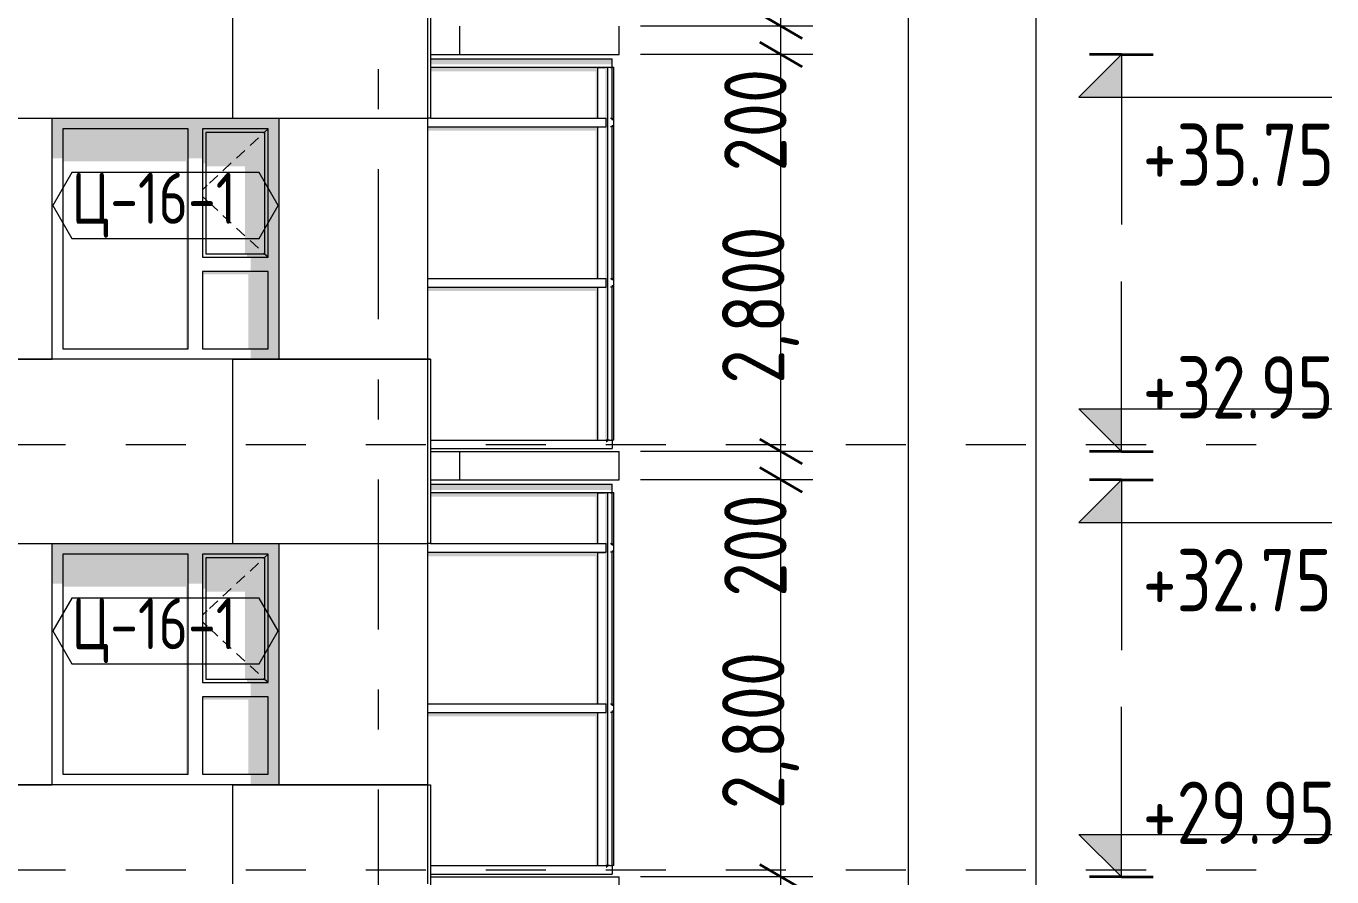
# Model space of a CAD drawing. Header units: millimetres. Extents: x 18162 to 7085488, y 72188 to 247925.
# Drawn here: x 4837456 to 4846666, y 112787 to 118787 of the extents above; entities that cross this region are included whole.
import ezdxf
from ezdxf.enums import TextEntityAlignment as Align

# ---------------------------------------------------------------- set-up
doc = ezdxf.new("R2010")
doc.units = ezdxf.units.MM
doc.header["$MEASUREMENT"] = 0
doc.linetypes.add('Dashed', pattern=[423.333333, 211.666667, -211.666667])
doc.linetypes.add('Double Dashed', pattern=[1093.611073, 529.166651, -211.666656, 141.111112, -211.666656])
for name, color, linetype in [('Archicad Windows', 7, 'Continuous'), ('Finish - Wall', 7, 'Continuous'), ('Structural - Bearing', 7, 'Continuous'), ('Structural - Grid', 7, 'Continuous')]:
    doc.layers.add(name, color=color, linetype=linetype)
doc.styles.add('GENERATED_STYLE_3', font='', dxfattribs={"width": 0.8})
doc.styles.get('GENERATED_STYLE_3').set_extended_font_data('ISOCPEUR MON')
doc.dimstyles.new('GENERATED_STYLE__15', dxfattribs={"dimtxt": 440.00001, "dimasz": 228, "dimexe": 0.18, "dimexo": 150, "dimgap": 0, "dimtad": 1, "dimdec": 0, "dimzin": 0, "dimdsep": 46, "dimtxsty": 'GENERATED_STYLE_3', "dimblk": 'ARROWHEAD_2', "dimblk1": 'ARROWHEAD_2', "dimblk2": 'ARROWHEAD_2', "dimcen": 0.09, "dimclrd": 13, "dimclre": 13, "dimclrt": 13, "dimadec": 0, "dimazin": 0, "dimtfac": 1, "dimtdec": 4, "dimtmove": 0, "dimatfit": 3, "dimfxl": 1, "dimtolj": 1, "dimtzin": 0, "dimarcsym": 0})

# ---------------------------------------------------------------- blocks, each defined once
blk = doc.blocks.new('*X1876', base_point=(4860813, 82836.7))
at = {"layer": 'Structural - Bearing', "color": 8, "linetype": 'Continuous', "lineweight": 13}
for p, q in [((4837313, 115736.7), (4837313, 113436.7)), ((4838913, 115736.7), (4838913, 115136.7)), ((4834113, 115586.7), (4834113, 115556.7)), ((4835713, 115586.7), (4835713, 115556.7)), ((4837009, 115136.7), (4837313, 115136.7)), ((4837313, 115136.7), (4837639.5, 115136.7)), ((4839239.5, 115136.7), (4840013, 115136.7)), ((4840013, 115136.7), (4840289.5, 115136.7)), ((4837313, 113436.7), (4837009, 113436.7)), ((4837009, 113436.7), (4837313, 113436.7)), ((4837313, 113436.7), (4837639.5, 113436.7)), ((4837313, 113436.7), (4837313, 112836.7)), ((4837639.5, 113436.7), (4837313, 113436.7)), ((4838913, 113436.7), (4840013, 113436.7)), ((4838913, 113436.7), (4838913, 112836.7)), ((4840013, 113436.7), (4839239.5, 113436.7)), ((4840289.5, 113436.7), (4840013, 113436.7)), ((4840013, 113436.7), (4840289.5, 113436.7)), ((4837313, 112836.7), (4837313, 112736.7)), ((4838913, 112836.7), (4838913, 112736.7)), ((4834113, 112806.7), (4834113, 112786.7)), ((4835713, 112806.7), (4835713, 112786.7))]:
    blk.add_line(p, q, dxfattribs=at)
blk = doc.blocks.new('*X1887', base_point=(4860813, 82836.7))
at = {"layer": 'Structural - Bearing', "color": 8, "linetype": 'Continuous', "lineweight": 13}
for p, q in [((4837313, 118736.7), (4837313, 116436.7)), ((4838913, 118736.7), (4838913, 118136.7)), ((4834113, 118586.7), (4834113, 118556.7)), ((4835713, 118586.7), (4835713, 118556.7)), ((4837009, 118136.7), (4837313, 118136.7)), ((4837313, 118136.7), (4837639.5, 118136.7)), ((4839239.5, 118136.7), (4840013, 118136.7)), ((4840013, 118136.7), (4840289.5, 118136.7)), ((4837313, 116436.7), (4837009, 116436.7)), ((4837009, 116436.7), (4837313, 116436.7)), ((4837313, 116436.7), (4837639.5, 116436.7)), ((4837313, 116436.7), (4837313, 115836.7)), ((4837639.5, 116436.7), (4837313, 116436.7)), ((4838913, 116436.7), (4840013, 116436.7)), ((4838913, 116436.7), (4838913, 115836.7)), ((4840013, 116436.7), (4839239.5, 116436.7)), ((4840289.5, 116436.7), (4840013, 116436.7)), ((4840013, 116436.7), (4840289.5, 116436.7)), ((4834113, 115806.7), (4834113, 115786.7)), ((4835713, 115806.7), (4835713, 115786.7)), ((4837313, 115836.7), (4837313, 115736.7)), ((4838913, 115836.7), (4838913, 115736.7))]:
    blk.add_line(p, q, dxfattribs=at)
blk = doc.blocks.new('*X1890', base_point=(4860813, 82836.7))
at = {"layer": 'Structural - Bearing', "color": 7, "linetype": 'Continuous', "lineweight": 9}
blk.add_line((4840513, 115786.7), (4840513, 115586.7), dxfattribs=at)
blk = doc.blocks.new('*X1892', base_point=(4860813, 82836.7))
at = {"layer": 'Structural - Bearing', "color": 7, "linetype": 'Continuous', "lineweight": 9}
for p, q in [((4840309.5, 116436.7), (4840289.5, 116436.7)), ((4840289.5, 116436.7), (4840309.5, 116436.7))]:
    blk.add_line(p, q, dxfattribs=at)
blk = doc.blocks.new('*X1899', base_point=(4860813, 82836.7))
at = {"layer": 'Structural - Bearing', "color": 8, "linetype": 'Continuous', "lineweight": 13}
for p, q in [((4834113, 121586.7), (4834113, 121556.7)), ((4835713, 121586.7), (4835713, 121556.7)), ((4837313, 121586.7), (4837313, 119436.7)), ((4838913, 121586.7), (4838913, 121136.7)), ((4837009, 121136.7), (4837313, 121136.7)), ((4837313, 121136.7), (4837639.5, 121136.7)), ((4839239.5, 121136.7), (4840013, 121136.7)), ((4840013, 121136.7), (4840289.5, 121136.7)), ((4837313, 119436.7), (4837009, 119436.7)), ((4837009, 119436.7), (4837313, 119436.7)), ((4837313, 119436.7), (4837639.5, 119436.7)), ((4837313, 119436.7), (4837313, 118836.7)), ((4837639.5, 119436.7), (4837313, 119436.7)), ((4838913, 119436.7), (4840013, 119436.7)), ((4838913, 119436.7), (4838913, 118836.7)), ((4840013, 119436.7), (4839239.5, 119436.7)), ((4840289.5, 119436.7), (4840013, 119436.7)), ((4840013, 119436.7), (4840289.5, 119436.7)), ((4837313, 118836.7), (4837313, 118736.7)), ((4838913, 118836.7), (4838913, 118736.7)), ((4834113, 118806.7), (4834113, 118786.7)), ((4835713, 118806.7), (4835713, 118786.7))]:
    blk.add_line(p, q, dxfattribs=at)
blk = doc.blocks.new('*X1901', base_point=(4860813, 82836.7))
at = {"layer": 'Structural - Bearing', "color": 7, "linetype": 'Continuous', "lineweight": 9}
blk.add_line((4840513, 118786.7), (4840513, 118586.7), dxfattribs=at)
blk = doc.blocks.new('*D2073', base_point=(4860813, 82836.7))
at = {"color": 12, "linetype": 'Continuous', "lineweight": 35}
for p, q in [((4842630.2, 112873.3), (4842930.2, 112700.1)), ((4842630.2, 112673.3), (4842930.2, 112500.1))]:
    blk.add_line(p, q, dxfattribs=at)
at = {"color": 13, "linetype": 'Continuous', "lineweight": 13}
for p, q in [((4843005.2, 112786.7), (4841789.5, 112786.7)), ((4842780.2, 112586.7), (4842780.2, 112786.7)), ((4843005.2, 112586.7), (4841789.5, 112586.7))]:
    blk.add_line(p, q, dxfattribs=at)
blk = doc.blocks.new('ARROWHEAD_2')
at = {"color": 0, "linetype": 'Continuous', "lineweight": 0}
for p, q in [((-0.378, -0.655), (0.378, 0.655)), ((0, 0), (-1, 0))]:
    blk.add_line(p, q, dxfattribs=at)
blk = doc.blocks.new('*D2074', base_point=(4860813, 82836.7))
at = {"color": 13, "linetype": 'Continuous', "lineweight": 13}
for p, q in [((4843005.2, 115586.7), (4841789.5, 115586.7)), ((4842780.2, 112786.7), (4842780.2, 115586.7)), ((4843005.2, 112786.7), (4841789.5, 112786.7))]:
    blk.add_line(p, q, dxfattribs=at)
at = {"color": 12, "linetype": 'Continuous', "lineweight": 35}
for p, q in [((4842630.2, 115673.3), (4842930.2, 115500.1)), ((4842630.2, 112873.3), (4842930.2, 112700.1))]:
    blk.add_line(p, q, dxfattribs=at)
at = {"color": 13, "lineweight": 13, "char_height": 440, "attachment_point": 7, "rotation": 90, "style": 'GENERATED_STYLE_3'}
for s, insert in [('\\A1;{\\pql;\\fISOCPEUR MON|b0|i0|c0|p0;\\W0.800000;200}', (4842819.9, 114762.3)), ('\\A1;{\\pql;\\fISOCPEUR MON|b0|i0|c0|p0;\\W0.800000;2,800}', (4842907.8, 113264.5))]:
    blk.add_mtext(s, dxfattribs=dict(at, insert=insert))
blk = doc.blocks.new('*D2075', base_point=(4860813, 82836.7))
at = {"color": 12, "linetype": 'Continuous', "lineweight": 35}
for p, q in [((4842630.2, 115873.3), (4842930.2, 115700.1)), ((4842630.2, 115673.3), (4842930.2, 115500.1))]:
    blk.add_line(p, q, dxfattribs=at)
at = {"color": 13, "linetype": 'Continuous', "lineweight": 13}
for p, q in [((4843005.2, 115786.7), (4841789.5, 115786.7)), ((4842780.2, 115586.7), (4842780.2, 115786.7)), ((4843005.2, 115586.7), (4841789.5, 115586.7))]:
    blk.add_line(p, q, dxfattribs=at)
blk = doc.blocks.new('*D2076', base_point=(4860813, 82836.7))
at = {"color": 12, "linetype": 'Continuous', "lineweight": 35}
for p, q in [((4842630.2, 118673.3), (4842930.2, 118500.1)), ((4842630.2, 115873.3), (4842930.2, 115700.1))]:
    blk.add_line(p, q, dxfattribs=at)
at = {"color": 13, "linetype": 'Continuous', "lineweight": 13}
for p, q in [((4843005.2, 118586.7), (4841789.5, 118586.7)), ((4842780.2, 115786.7), (4842780.2, 118586.7)), ((4843005.2, 115786.7), (4841789.5, 115786.7))]:
    blk.add_line(p, q, dxfattribs=at)
at = {"color": 13, "lineweight": 13, "char_height": 440, "attachment_point": 7, "rotation": 90, "style": 'GENERATED_STYLE_3'}
for s, insert in [('\\A1;{\\pql;\\fISOCPEUR MON|b0|i0|c0|p0;\\W0.800000;200}', (4842819.9, 117762.3)), ('\\A1;{\\pql;\\fISOCPEUR MON|b0|i0|c0|p0;\\W0.800000;2,800}', (4842907.8, 116264.5))]:
    blk.add_mtext(s, dxfattribs=dict(at, insert=insert))
blk = doc.blocks.new('*D2077', base_point=(4860813, 82836.7))
at = {"color": 12, "linetype": 'Continuous', "lineweight": 35}
for p, q in [((4842630.2, 118873.3), (4842930.2, 118700.1)), ((4842630.2, 118673.3), (4842930.2, 118500.1))]:
    blk.add_line(p, q, dxfattribs=at)
at = {"color": 13, "linetype": 'Continuous', "lineweight": 13}
for p, q in [((4843005.2, 118786.7), (4841789.5, 118786.7)), ((4842780.2, 118586.7), (4842780.2, 118786.7)), ((4843005.2, 118586.7), (4841789.5, 118586.7))]:
    blk.add_line(p, q, dxfattribs=at)
blk = doc.blocks.new('*D2078', base_point=(4860813, 82836.7))
at = {"color": 12, "linetype": 'Continuous', "lineweight": 35}
for p, q in [((4842630.2, 121673.3), (4842930.2, 121500.1)), ((4842630.2, 118873.3), (4842930.2, 118700.1))]:
    blk.add_line(p, q, dxfattribs=at)
at = {"color": 13, "linetype": 'Continuous', "lineweight": 13}
for p, q in [((4843005.2, 121586.7), (4841789.5, 121586.7)), ((4842780.2, 118786.7), (4842780.2, 121586.7)), ((4843005.2, 118786.7), (4841789.5, 118786.7))]:
    blk.add_line(p, q, dxfattribs=at)
at = {"color": 13, "lineweight": 13, "char_height": 440, "attachment_point": 7, "rotation": 90, "style": 'GENERATED_STYLE_3'}
for s, insert in [('\\A1;{\\pql;\\fISOCPEUR MON|b0|i0|c0|p0;\\W0.800000;200}', (4842819.9, 120762.3)), ('\\A1;{\\pql;\\fISOCPEUR MON|b0|i0|c0|p0;\\W0.800000;2,800}', (4842907.8, 119264.5))]:
    blk.add_mtext(s, dxfattribs=dict(at, insert=insert))
blk = doc.blocks.new('*D2088', base_point=(4860813, 82836.7))
at = {"color": 12, "linetype": 'Continuous', "lineweight": 35}
for p, q in [((4843530.5, 121673.3), (4843830.5, 121500.1)), ((4843530.5, 88873.3), (4843830.5, 88700.1))]:
    blk.add_line(p, q, dxfattribs=at)
at = {"color": 13, "linetype": 'Continuous', "lineweight": 13}
for p, q in [((4843905.5, 121586.7), (4840559.9, 121586.7)), ((4843680.5, 88786.7), (4843680.5, 121586.7)), ((4843905.5, 88786.7), (4840640.2, 88786.7)), ((4843680.5, 88586.7), (4843680.5, 88786.7))]:
    blk.add_line(p, q, dxfattribs=at)
at = {"color": 13, "lineweight": 13, "char_height": 440, "attachment_point": 7, "rotation": 90, "style": 'GENERATED_STYLE_3'}
for s, insert in [('\\A1;{\\pql;\\fISOCPEUR MON|b0|i0|c0|p0;\\W0.800000;200}', (4843720.2, 120762.3)), ('\\A1;{\\pql;\\fISOCPEUR MON|b0|i0|c0|p0;\\W0.800000;32,800}', (4843808, 104141.6))]:
    blk.add_mtext(s, dxfattribs=dict(at, insert=insert))
blk = doc.blocks.new('*D2093', base_point=(4860813, 82836.7))
at = {"color": 13, "linetype": 'Continuous', "lineweight": 13}
for p, q in [((4844580.9, 82736.7), (4844580.9, 133286.7)), ((4844805.9, 82736.7), (4840439.5, 82736.7)), ((4844580.9, 82536.7), (4844580.9, 82736.7)), ((4844805.9, 82536.7), (4844355.9, 82536.7)), ((4844580.9, 82390), (4844580.9, 82536.7))]:
    blk.add_line(p, q, dxfattribs=at)
at = {"color": 12, "linetype": 'Continuous', "lineweight": 35}
for p, q in [((4844430.9, 82823.3), (4844730.9, 82650.1)), ((4844430.9, 82623.3), (4844730.9, 82450.1))]:
    blk.add_line(p, q, dxfattribs=at)
at = {"color": 13, "lineweight": 13, "insert": (4844620.6, 81712.3), "char_height": 440, "attachment_point": 7, "rotation": 90, "style": 'GENERATED_STYLE_3'}
blk.add_mtext('\\A1;{\\pql;\\fISOCPEUR MON|b0|i0|c0|p0;\\W0.800000;200}', dxfattribs=at)
blk = doc.blocks.new('*D2094', base_point=(4860813, 82836.7))
at = {"color": 12, "linetype": 'Continuous', "lineweight": 35}
for p, q in [((4844730.9, 133200.1), (4844430.9, 133373.3)), ((4844430.9, 82823.3), (4844730.9, 82650.1))]:
    blk.add_line(p, q, dxfattribs=at)
at = {"color": 13, "linetype": 'Continuous', "lineweight": 13}
for p, q in [((4844580.9, 133286.7), (4844580.9, 133433.4)), ((4844805.9, 133286.7), (4829939.5, 133286.7)), ((4844580.9, 82736.7), (4844580.9, 133286.7))]:
    blk.add_line(p, q, dxfattribs=at)
at = {"color": 13, "lineweight": 13, "insert": (4844708.4, 107335.5), "char_height": 440, "attachment_point": 7, "rotation": 90, "style": 'GENERATED_STYLE_3'}
blk.add_mtext('\\A1;{\\pql;\\fISOCPEUR MON|b0|i0|c0|p0;\\W0.800000;50,550}', dxfattribs=at)
blk = doc.blocks.new('Label_44_3', base_point=(4838439.5, 114286.7))
at = {"color": 13, "linetype": 'Continuous', "lineweight": 13, "flags": 128}
blk.add_lwpolyline([(4837644.4, 114520.9), (4837778.5, 114288.7), (4839100.6, 114288.7), (4839234.7, 114520.9), (4839100.6, 114753.2), (4837778.5, 114753.2)], close=True, dxfattribs=at)
at = {"color": 13, "lineweight": 13, "insert": (4837778.5, 114752.5), "char_height": 360, "attachment_point": 1, "style": 'GENERATED_STYLE_3'}
blk.add_mtext('\\A1;{\\pql;\\pt0,253000;\\fISOCPEUR MON|b0|i0|c0|p0;\\W0.800000;Ц-16-1\\fISOCPEUR MON|b0|i0|c0|p0;\\W0.800000;\\A1{\\H.66x;\\S^  ;}\\fISOCPEUR MON|b0|i0|c0|p0;\\W0.800000;\\fISOCPEUR MON|b0|i0|c0|p0;\\W0.800000;\\A1{\\H.66x;\\S^  ;}\\fISOCPEUR MON|b0|i0|c0|p0;\\W0.800000; \\fISOCPEUR MON|b0|i0|c0|p0;\\W0.800000;\\fISOCPEUR MON|b0|i0|c0|p0;\\W0.800000;\\fISOCPEUR MON|b0|i0|c0|p0;\\W0.800000;\\fISOCPEUR MON|b0|i0|c0|p0;\\W0.800000;\\fISOCPEUR MON|b0|i0|c0|p0;\\W0.800000;\\fISOCPEUR MON|b0|i0|c0|p0;\\W0.800000;\\fISOCPEUR MON|b0|i0|c0|p0;\\W0.800000;\\fISOCPEUR MON|b0|i0|c0|p0;\\W0.800000;\\fISOCPEUR MON|b0|i0|c0|p0;\\W0.800000;\\fISOCPEUR MON|b0|i0|c0|p0;\\W0.800000;\\fISOCPEUR MON|b0|i0|c0|p0;\\W0.800000;\\fISOCPEUR MON|b0|i0|c0|p0;\\W0.800000;\\fISOCPEUR MON|b0|i0|c0|p0;\\W0.800000;\\fISOCPEUR MON|b0|i0|c0|p0;\\W0.800000;\\fISOCPEUR MON|b0|i0|c0|p0;\\W0.800000;\\fISOCPEUR MON|b0|i0|c0|p0;\\W0.800000;\\fISOCPEUR MON|b0|i0|c0|p0;\\W0.800000;\\fISOCPEUR MON|b0|i0|c0|p0;\\W0.800000;\\fISOCPEUR MON|b0|i0|c0|p0;\\W0.800000;\\fISOCPEUR MON|b0|i0|c0|p0;\\W0.800000;\\fISOCPEUR MON|b0|i0|c0|p0;\\W0.800000;\\fISOCPEUR MON|b0|i0|c0|p0;\\W0.800000;\\fISOCPEUR MON|b0|i0|c0|p0;\\W0.800000;\\fISOCPEUR MON|b0|i0|c0|p0;\\W0.800000;\\fISOCPEUR MON|b0|i0|c0|p0;\\W0.800000;\\fISOCPEUR MON|b0|i0|c0|p0;\\W0.800000;\\fISOCPEUR MON|b0|i0|c0|p0;\\W0.800000;\\fISOCPEUR MON|b0|i0|c0|p0;\\W0.800000;\\fISOCPEUR MON|b0|i0|c0|p0;\\W0.800000;\\fISOCPEUR MON|b0|i0|c0|p0;\\W0.800000;\\fISOCPEUR MON|b0|i0|c0|p0;\\W0.800000;\\fISOCPEUR MON|b0|i0|c0|p0;\\W0.800000;\\fISOCPEUR MON|b0|i0|c0|p0;\\W0.800000;\\fISOCPEUR MON|b0|i0|c0|p0;\\W0.800000;\\fISOCPEUR MON|b0|i0|c0|p0;\\W0.800000;\\fISOCPEUR MON|b0|i0|c0|p0;\\W0.800000;\\fISOCPEUR MON|b0|i0|c0|p0;\\W0.800000;\\fISOCPEUR MON|b0|i0|c0|p0;\\W0.800000;\\fISOCPEUR MON|b0|i0|c0|p0;\\W0.800000;\\fISOCPEUR MON|b0|i0|c0|p0;\\W0.800000;\\fISOCPEUR MON|b0|i0|c0|p0;\\W0.800000;\\fISOCPEUR MON|b0|i0|c0|p0;\\W0.800000;\\fISOCPEUR MON|b0|i0|c0|p0;\\W0.800000;}', dxfattribs=at)
blk = doc.blocks.new('Label_49_3', base_point=(4838439.5, 117286.7))
at = {"color": 13, "linetype": 'Continuous', "lineweight": 13, "flags": 128}
blk.add_lwpolyline([(4837644.4, 117520.9), (4837778.5, 117288.7), (4839100.6, 117288.7), (4839234.7, 117520.9), (4839100.6, 117753.2), (4837778.5, 117753.2)], close=True, dxfattribs=at)
at = {"color": 13, "lineweight": 13, "insert": (4837778.5, 117752.5), "char_height": 360, "attachment_point": 1, "style": 'GENERATED_STYLE_3'}
blk.add_mtext('\\A1;{\\pql;\\pt0,253000;\\fISOCPEUR MON|b0|i0|c0|p0;\\W0.800000;Ц-16-1\\fISOCPEUR MON|b0|i0|c0|p0;\\W0.800000;\\A1{\\H.66x;\\S^  ;}\\fISOCPEUR MON|b0|i0|c0|p0;\\W0.800000;\\fISOCPEUR MON|b0|i0|c0|p0;\\W0.800000;\\A1{\\H.66x;\\S^  ;}\\fISOCPEUR MON|b0|i0|c0|p0;\\W0.800000; \\fISOCPEUR MON|b0|i0|c0|p0;\\W0.800000;\\fISOCPEUR MON|b0|i0|c0|p0;\\W0.800000;\\fISOCPEUR MON|b0|i0|c0|p0;\\W0.800000;\\fISOCPEUR MON|b0|i0|c0|p0;\\W0.800000;\\fISOCPEUR MON|b0|i0|c0|p0;\\W0.800000;\\fISOCPEUR MON|b0|i0|c0|p0;\\W0.800000;\\fISOCPEUR MON|b0|i0|c0|p0;\\W0.800000;\\fISOCPEUR MON|b0|i0|c0|p0;\\W0.800000;\\fISOCPEUR MON|b0|i0|c0|p0;\\W0.800000;\\fISOCPEUR MON|b0|i0|c0|p0;\\W0.800000;\\fISOCPEUR MON|b0|i0|c0|p0;\\W0.800000;\\fISOCPEUR MON|b0|i0|c0|p0;\\W0.800000;\\fISOCPEUR MON|b0|i0|c0|p0;\\W0.800000;\\fISOCPEUR MON|b0|i0|c0|p0;\\W0.800000;\\fISOCPEUR MON|b0|i0|c0|p0;\\W0.800000;\\fISOCPEUR MON|b0|i0|c0|p0;\\W0.800000;\\fISOCPEUR MON|b0|i0|c0|p0;\\W0.800000;\\fISOCPEUR MON|b0|i0|c0|p0;\\W0.800000;\\fISOCPEUR MON|b0|i0|c0|p0;\\W0.800000;\\fISOCPEUR MON|b0|i0|c0|p0;\\W0.800000;\\fISOCPEUR MON|b0|i0|c0|p0;\\W0.800000;\\fISOCPEUR MON|b0|i0|c0|p0;\\W0.800000;\\fISOCPEUR MON|b0|i0|c0|p0;\\W0.800000;\\fISOCPEUR MON|b0|i0|c0|p0;\\W0.800000;\\fISOCPEUR MON|b0|i0|c0|p0;\\W0.800000;\\fISOCPEUR MON|b0|i0|c0|p0;\\W0.800000;\\fISOCPEUR MON|b0|i0|c0|p0;\\W0.800000;\\fISOCPEUR MON|b0|i0|c0|p0;\\W0.800000;\\fISOCPEUR MON|b0|i0|c0|p0;\\W0.800000;\\fISOCPEUR MON|b0|i0|c0|p0;\\W0.800000;\\fISOCPEUR MON|b0|i0|c0|p0;\\W0.800000;\\fISOCPEUR MON|b0|i0|c0|p0;\\W0.800000;\\fISOCPEUR MON|b0|i0|c0|p0;\\W0.800000;\\fISOCPEUR MON|b0|i0|c0|p0;\\W0.800000;\\fISOCPEUR MON|b0|i0|c0|p0;\\W0.800000;\\fISOCPEUR MON|b0|i0|c0|p0;\\W0.800000;\\fISOCPEUR MON|b0|i0|c0|p0;\\W0.800000;\\fISOCPEUR MON|b0|i0|c0|p0;\\W0.800000;\\fISOCPEUR MON|b0|i0|c0|p0;\\W0.800000;\\fISOCPEUR MON|b0|i0|c0|p0;\\W0.800000;\\fISOCPEUR MON|b0|i0|c0|p0;\\W0.800000;\\fISOCPEUR MON|b0|i0|c0|p0;\\W0.800000;\\fISOCPEUR MON|b0|i0|c0|p0;\\W0.800000;}', dxfattribs=at)
blk = doc.blocks.new('Standard grid marker[373]_3', base_point=(4839939.5, 142836.7))
at = {"layer": 'Structural - Grid', "color": 13, "linetype": 'Double Dashed', "lineweight": 13, "ltscale": 2}
blk.add_line((4839939.5, 141836.7), (4839939.5, 80336.7), dxfattribs=at)
at = {"layer": 'Structural - Grid', "color": 13, "lineweight": 13, "style": 'GENERATED_STYLE_3'}
blk.add_attdef('AC_MarkerText_1', text='', height=500, rotation=360, dxfattribs=at).set_placement((4839939.5, 78986.7), align=Align.TOP_CENTER)

msp = doc.modelspace()

# ---------------------------------------------------------------- hatches: boundary and pattern name
at = {"linetype": 'Continuous', "lineweight": 13}
for points in [[(4845181.3, 118586.7), (4844881.3, 118286.7), (4845181.3, 118286.7)], [(4845181.3, 115786.7), (4845181.3, 116086.7), (4844881.3, 116086.7)], [(4845181.3, 115586.7), (4844881.3, 115286.7), (4845181.3, 115286.7)], [(4845181.3, 112786.7), (4845181.3, 113086.7), (4844881.3, 113086.7)]]:
    msp.add_hatch(color=13, dxfattribs=at).paths.add_polyline_path(points)
at = {"layer": 'Archicad Windows', "linetype": 'Continuous', "lineweight": 0}
for points in [[(4837639.5, 118136.7), (4837639.5, 118061.7), (4837714.5, 118061.7), (4838599.5, 118061.7), (4838699.5, 118061.7), (4839164.5, 118061.7), (4839239.5, 118061.7), (4839239.5, 118136.7)], [(4837639.5, 117853.8), (4837714.5, 117853.8), (4837714.5, 118061.7), (4837639.5, 118061.7)], [(4838599.5, 118061.7), (4837714.5, 118061.7), (4837714.5, 117832.6), (4838584.5, 117832.6), (4838584.5, 116511.7), (4838599.5, 116511.7)], [(4838599.5, 118061.7), (4838599.5, 117853.8), (4838699.5, 117853.8), (4838699.5, 118061.7)], [(4839164.5, 118061.7), (4838699.5, 118061.7), (4838699.5, 118036.7), (4838724.5, 118036.7), (4839139.5, 118036.7), (4839164.5, 118036.7)], [(4838699.5, 118036.7), (4838699.5, 117818.5), (4838724.5, 117818.5), (4838724.5, 118036.7)], [(4838724.5, 118036.7), (4838724.5, 117797.3), (4838999.5, 117797.3), (4838999.5, 117181.7), (4839139.5, 117181.7), (4839139.5, 118036.7)], [(4839139.5, 117181.7), (4839164.5, 117181.7), (4839164.5, 118036.7), (4839139.5, 118036.7)], [(4839164.5, 117156.7), (4839164.5, 117056.7), (4839164.5, 116511.7), (4839239.5, 116511.7), (4839239.5, 118061.7), (4839164.5, 118061.7)], [(4839164.5, 117181.7), (4839014.5, 117181.7), (4839014.5, 117156.7), (4839164.5, 117156.7)], [(4839164.5, 117156.7), (4839039.5, 117156.7), (4839039.5, 117056.7), (4839164.5, 117056.7)], [(4839164.5, 117056.7), (4838699.5, 117056.7), (4838699.5, 117035.5), (4839024.5, 117035.5), (4839024.5, 116511.7), (4839164.5, 116511.7)], [(4839039.5, 116436.7), (4839239.5, 116436.7), (4839239.5, 116511.7), (4839039.5, 116511.7)], [(4837639.5, 115136.7), (4837639.5, 115061.7), (4837714.5, 115061.7), (4838599.5, 115061.7), (4838699.5, 115061.7), (4839164.5, 115061.7), (4839239.5, 115061.7), (4839239.5, 115136.7)], [(4837639.5, 115061.7), (4837639.5, 114853.8), (4837714.5, 114853.8), (4837714.5, 115061.7)], [(4838599.5, 115061.7), (4837714.5, 115061.7), (4837714.5, 114832.6), (4838584.5, 114832.6), (4838584.5, 113511.7), (4838599.5, 113511.7)], [(4838599.5, 115061.7), (4838599.5, 114853.8), (4838699.5, 114853.8), (4838699.5, 115061.7)], [(4839164.5, 115061.7), (4838699.5, 115061.7), (4838699.5, 115036.7), (4838724.5, 115036.7), (4839139.5, 115036.7), (4839164.5, 115036.7)], [(4838699.5, 115036.7), (4838699.5, 114818.5), (4838724.5, 114818.5), (4838724.5, 115036.7)], [(4839139.5, 115036.7), (4838724.5, 115036.7), (4838724.5, 114797.3), (4838999.5, 114797.3), (4838999.5, 114181.7), (4839139.5, 114181.7)], [(4839139.5, 114181.7), (4839164.5, 114181.7), (4839164.5, 115036.7), (4839139.5, 115036.7)], [(4839164.5, 114156.7), (4839164.5, 114056.7), (4839164.5, 113511.7), (4839239.5, 113511.7), (4839239.5, 115061.7), (4839164.5, 115061.7)], [(4839164.5, 114181.7), (4839014.5, 114181.7), (4839014.5, 114156.7), (4839164.5, 114156.7)], [(4839164.5, 114156.7), (4839039.5, 114156.7), (4839039.5, 114056.7), (4839164.5, 114056.7)], [(4839164.5, 114056.7), (4838699.5, 114056.7), (4838699.5, 114035.5), (4839024.5, 114035.5), (4839024.5, 113511.7), (4839164.5, 113511.7)], [(4839039.5, 113511.7), (4839039.5, 113436.7), (4839239.5, 113436.7), (4839239.5, 113511.7)]]:
    msp.add_hatch(color=49, dxfattribs=at).paths.add_polyline_path(points)
at = {"layer": 'Finish - Wall', "linetype": 'Continuous', "lineweight": 0}
for points in [[(4841589.5, 118556.7), (4840309.5, 118556.7), (4840309.5, 118516), (4841589.5, 118516)], [(4840309.5, 118468.4), (4841474.5, 118468.4), (4841474.5, 118136.7), (4841489.5, 118136.7), (4841489.5, 118496.7), (4840309.5, 118496.7)], [(4841489.5, 118496.7), (4841489.5, 118489.6), (4841542.1, 118489.6), (4841542.1, 118496.7)], [(4841542.1, 118136.7), (4841547.1, 118136.7), (4841547.1, 118106.7), (4841559.5, 118106.7), (4841559.5, 118496.7), (4841542.1, 118496.7)], [(4841571.9, 118496.7), (4841576.9, 118489.6), (4841576.9, 118496.7)], [(4841576.9, 118496.7), (4841576.9, 118489.6), (4841584.5, 118489.6), (4841589.5, 118496.7)], [(4841489.5, 118076.7), (4840289.5, 118076.7), (4840289.5, 118048.4), (4841474.5, 118048.4), (4841474.5, 117006.7), (4841489.5, 117006.7)], [(4841489.5, 118076.7), (4841489.5, 118069.6), (4841542.1, 118069.6), (4841542.1, 118076.7)], [(4841542.1, 117006.7), (4841547.1, 117006.7), (4841547.1, 116976.7), (4841559.5, 116976.7), (4841559.5, 118106.7), (4841547.1, 118106.7), (4841547.1, 118076.7), (4841542.1, 118076.7)], [(4841589.5, 118124.1), (4841576.9, 118136.7), (4841583.2, 118127.8)], [(4841589.5, 118124.1), (4841589.5, 118136.7), (4841576.9, 118136.7)], [(4841542.1, 115866.7), (4841559.5, 115866.7), (4841559.5, 116976.7), (4841547.1, 116976.7), (4841547.1, 116946.7), (4841542.1, 116946.7)], [(4841589.5, 116994.1), (4841576.9, 117006.7), (4841583.2, 116997.8)], [(4841589.5, 117006.7), (4841576.9, 117006.7), (4841589.5, 116994.1)], [(4840289.5, 116946.7), (4840289.5, 116918.4), (4841474.5, 116918.4), (4841474.5, 115866.7), (4841489.5, 115866.7), (4841489.5, 116946.7)], [(4841489.5, 116946.7), (4841489.5, 116939.6), (4841542.1, 116939.6), (4841542.1, 116946.7)], [(4841547.1, 115866.7), (4841547.1, 115849.1), (4841571.9, 115866.7)], [(4841589.5, 115556.7), (4840309.5, 115556.7), (4840309.5, 115516), (4841589.5, 115516)], [(4840309.5, 115468.4), (4841474.5, 115468.4), (4841474.5, 115136.7), (4841489.5, 115136.7), (4841489.5, 115496.7), (4840309.5, 115496.7)], [(4841489.5, 115496.7), (4841489.5, 115489.6), (4841542.1, 115489.6), (4841542.1, 115496.7)], [(4841542.1, 115136.7), (4841547.1, 115136.7), (4841547.1, 115106.7), (4841559.5, 115106.7), (4841559.5, 115496.7), (4841542.1, 115496.7)], [(4841571.9, 115496.7), (4841576.9, 115489.6), (4841576.9, 115496.7)], [(4841576.9, 115496.7), (4841576.9, 115489.6), (4841584.5, 115489.6), (4841589.5, 115496.7)], [(4841589.5, 115124.1), (4841576.9, 115136.7), (4841583.2, 115127.8)], [(4841589.5, 115124.1), (4841589.5, 115136.7), (4841576.9, 115136.7)], [(4841489.5, 115076.7), (4840289.5, 115076.7), (4840289.5, 115048.4), (4841474.5, 115048.4), (4841474.5, 114006.7), (4841489.5, 114006.7)], [(4841489.5, 115076.7), (4841489.5, 115069.6), (4841542.1, 115069.6), (4841542.1, 115076.7)], [(4841542.1, 114006.7), (4841547.1, 114006.7), (4841547.1, 113976.7), (4841559.5, 113976.7), (4841559.5, 115106.7), (4841547.1, 115106.7), (4841547.1, 115076.7), (4841542.1, 115076.7)], [(4840289.5, 113946.7), (4840289.5, 113918.4), (4841474.5, 113918.4), (4841474.5, 112866.7), (4841489.5, 112866.7), (4841489.5, 113946.7)], [(4841489.5, 113946.7), (4841489.5, 113939.6), (4841542.1, 113939.6), (4841542.1, 113946.7)], [(4841542.1, 112866.7), (4841559.5, 112866.7), (4841559.5, 113976.7), (4841547.1, 113976.7), (4841547.1, 113946.7), (4841542.1, 113946.7)], [(4841589.5, 113994.1), (4841576.9, 114006.7), (4841583.2, 113997.8)], [(4841589.5, 114006.7), (4841576.9, 114006.7), (4841589.5, 113994.1)], [(4841547.1, 112866.7), (4841547.1, 112849.1), (4841571.9, 112866.7)]]:
    msp.add_hatch(color=49, dxfattribs=at).paths.add_polyline_path(points)

# ---------------------------------------------------------------- linework, layer by layer
at = {"color": 13, "linetype": 'Continuous', "lineweight": 13}
for p, q in [((4845181.3, 118586.7), (4844881.3, 118286.7)), ((4845181.3, 118586.7), (4845181.3, 117386.7)), ((4844881.3, 118286.7), (4845181.3, 118286.7)), ((4845181.3, 118286.7), (4846666.2, 118286.7)), ((4845181.3, 115786.7), (4845181.3, 116986.7)), ((4845181.3, 115786.7), (4844881.3, 116086.7)), ((4844881.3, 116086.7), (4845181.3, 116086.7)), ((4845181.3, 116086.7), (4846666.2, 116086.7)), ((4845181.3, 115586.7), (4844881.3, 115286.7)), ((4845181.3, 115586.7), (4845181.3, 114386.7)), ((4844881.3, 115286.7), (4845181.3, 115286.7)), ((4845181.3, 115286.7), (4846666.2, 115286.7)), ((4845181.3, 112786.7), (4845181.3, 113986.7)), ((4845181.3, 112786.7), (4844881.3, 113086.7)), ((4844881.3, 113086.7), (4845181.3, 113086.7)), ((4845181.3, 113086.7), (4846666.2, 113086.7))]:
    msp.add_line(p, q, dxfattribs=at)
at = {"color": 12, "linetype": 'Continuous', "lineweight": 35}
for p, q in [((4845181.3, 118586.7), (4844956.3, 118586.7)), ((4845181.3, 118586.7), (4845406.3, 118586.7)), ((4845181.3, 115786.7), (4844956.3, 115786.7)), ((4845181.3, 115786.7), (4845406.3, 115786.7)), ((4845181.3, 115586.7), (4844956.3, 115586.7)), ((4845181.3, 115586.7), (4845406.3, 115586.7)), ((4845181.3, 112786.7), (4844956.3, 112786.7)), ((4845181.3, 112786.7), (4845406.3, 112786.7))]:
    msp.add_line(p, q, dxfattribs=at)
at = {"color": 8, "linetype": 'Dashed', "lineweight": 13, "ltscale": 2}
for p, q in [((4805138.5, 115836.7), (4846132, 115836.7)), ((4805138.5, 112836.7), (4846132, 112836.7))]:
    msp.add_line(p, q, dxfattribs=at)
at = {"layer": 'Archicad Windows', "color": 7, "linetype": 'Continuous', "lineweight": 13}
for p, q in [((4837639.5, 118136.7), (4839239.5, 118136.7)), ((4837639.5, 116436.7), (4837639.5, 118136.7)), ((4839239.5, 118136.7), (4839239.5, 116436.7)), ((4839239.5, 116436.7), (4837639.5, 116436.7)), ((4837639.5, 115136.7), (4839239.5, 115136.7)), ((4837639.5, 113436.7), (4837639.5, 115136.7)), ((4839239.5, 115136.7), (4839239.5, 113436.7)), ((4839239.5, 113436.7), (4837639.5, 113436.7))]:
    msp.add_line(p, q, dxfattribs=at)
at = {"layer": 'Archicad Windows', "color": 7, "linetype": 'Continuous', "lineweight": 9}
for p, q in [((4837714.5, 118061.7), (4837714.5, 116511.7)), ((4838599.5, 118061.7), (4837714.5, 118061.7)), ((4838599.5, 116511.7), (4838599.5, 118061.7)), ((4838699.5, 118061.7), (4838699.5, 117156.7)), ((4839164.5, 118061.7), (4838699.5, 118061.7)), ((4838724.5, 118036.7), (4838724.5, 117181.7)), ((4839139.5, 118036.7), (4838724.5, 118036.7)), ((4839094.2, 117998.3), (4839035.5, 117943.9)), ((4839135.6, 118036.7), (4839130.9, 118032.3)), ((4839162.6, 118061.7), (4839135.6, 118036.7)), ((4839139.5, 117181.7), (4839139.5, 118036.7)), ((4839164.5, 117156.7), (4839164.5, 118061.7)), ((4838998.9, 117909.9), (4838940.2, 117855.5)), ((4838903.5, 117821.5), (4838844.9, 117767.1)), ((4838808.2, 117733.1), (4838749.5, 117678.7)), ((4838724.5, 117655.5), (4838699.5, 117632.4)), ((4838733.2, 117663.6), (4838724.5, 117655.5)), ((4838724.5, 117562.8), (4838699.5, 117586)), ((4838733.2, 117554.8), (4838724.5, 117562.8)), ((4838808.2, 117485.2), (4838749.5, 117539.6)), ((4838903.5, 117396.8), (4838844.9, 117451.2)), ((4838998.9, 117308.5), (4838940.2, 117362.9)), ((4839094.2, 117220.1), (4839035.5, 117274.5)), ((4838699.5, 117156.7), (4839164.5, 117156.7)), ((4838724.5, 117181.7), (4839139.5, 117181.7)), ((4839135.6, 117181.7), (4839130.9, 117186.1)), ((4839162.6, 117156.7), (4839135.6, 117181.7)), ((4838699.5, 117056.7), (4838699.5, 116511.7)), ((4839164.5, 117056.7), (4838699.5, 117056.7)), ((4839164.5, 116511.7), (4839164.5, 117056.7)), ((4837714.5, 116511.7), (4838599.5, 116511.7)), ((4838699.5, 116511.7), (4839164.5, 116511.7)), ((4837714.5, 115061.7), (4837714.5, 113511.7)), ((4838599.5, 115061.7), (4837714.5, 115061.7)), ((4838599.5, 113511.7), (4838599.5, 115061.7)), ((4838699.5, 115061.7), (4838699.5, 114156.7)), ((4839164.5, 115061.7), (4838699.5, 115061.7)), ((4838724.5, 115036.7), (4838724.5, 114181.7)), ((4839139.5, 115036.7), (4838724.5, 115036.7)), ((4839135.6, 115036.7), (4839130.9, 115032.3)), ((4839162.6, 115061.7), (4839135.6, 115036.7)), ((4839139.5, 114181.7), (4839139.5, 115036.7)), ((4839164.5, 114156.7), (4839164.5, 115061.7)), ((4839094.2, 114998.3), (4839035.5, 114943.9)), ((4838998.9, 114909.9), (4838940.2, 114855.5)), ((4838903.5, 114821.5), (4838844.9, 114767.1)), ((4838808.2, 114733.1), (4838749.5, 114678.7)), ((4838724.5, 114655.5), (4838699.5, 114632.4)), ((4838724.5, 114562.8), (4838699.5, 114586)), ((4838733.2, 114663.6), (4838724.5, 114655.5)), ((4838733.2, 114554.8), (4838724.5, 114562.8)), ((4838808.2, 114485.2), (4838749.5, 114539.6)), ((4838903.5, 114396.8), (4838844.9, 114451.2)), ((4838998.9, 114308.5), (4838940.2, 114362.9)), ((4839094.2, 114220.1), (4839035.5, 114274.5)), ((4838699.5, 114156.7), (4839164.5, 114156.7)), ((4838724.5, 114181.7), (4839139.5, 114181.7)), ((4839135.6, 114181.7), (4839130.9, 114186.1)), ((4839162.6, 114156.7), (4839135.6, 114181.7)), ((4838699.5, 114056.7), (4838699.5, 113511.7)), ((4839164.5, 114056.7), (4838699.5, 114056.7)), ((4839164.5, 113511.7), (4839164.5, 114056.7)), ((4837714.5, 113511.7), (4838599.5, 113511.7)), ((4838699.5, 113511.7), (4839164.5, 113511.7))]:
    msp.add_line(p, q, dxfattribs=at)
at = {"layer": 'Finish - Wall', "color": 7, "linetype": 'Continuous', "lineweight": 9}
for p, q in [((4840309.5, 118556.7), (4841589.5, 118556.7)), ((4841589.5, 118496.7), (4841589.5, 118556.7)), ((4840309.5, 118496.7), (4841547.1, 118496.7)), ((4841489.5, 118136.7), (4841489.5, 118496.7)), ((4841547.1, 118496.7), (4841559.5, 118496.7)), ((4841559.5, 118496.7), (4841571.9, 118496.7)), ((4841559.5, 118106.7), (4841559.5, 118496.7)), ((4841571.9, 118496.7), (4841589.5, 118496.7)), ((4841589.5, 118496.7), (4841601.9, 118496.7)), ((4841589.5, 118136.7), (4841589.5, 118496.7)), ((4841601.9, 118106.7), (4841601.9, 118496.7)), ((4840289.5, 118076.7), (4841547.1, 118076.7)), ((4840309.5, 118136.7), (4841547.1, 118136.7)), ((4841489.5, 117006.7), (4841489.5, 118076.7)), ((4841547.1, 118076.7), (4841547.1, 118136.7)), ((4841559.5, 116976.7), (4841559.5, 118106.7)), ((4841576.9, 118136.7), (4841589.5, 118136.7)), ((4841589.5, 118076.7), (4841576.9, 118076.7)), ((4841589.5, 118136.7), (4841589.5, 118124.1)), ((4841589.5, 118089.3), (4841589.5, 118076.7)), ((4841589.5, 117006.7), (4841589.5, 118076.7)), ((4841601.9, 116976.7), (4841601.9, 118106.7)), ((4840289.5, 117006.7), (4841547.1, 117006.7)), ((4841547.1, 116946.7), (4841547.1, 117006.7)), ((4841559.5, 115866.7), (4841559.5, 116976.7)), ((4841576.9, 117006.7), (4841589.5, 117006.7)), ((4841589.5, 117006.7), (4841589.5, 116994.1)), ((4841601.9, 115866.7), (4841601.9, 116976.7)), ((4840289.5, 116946.7), (4841547.1, 116946.7)), ((4841489.5, 115866.7), (4841489.5, 116946.7)), ((4841589.5, 116946.7), (4841576.9, 116946.7)), ((4841589.5, 116959.3), (4841589.5, 116946.7)), ((4841589.5, 115866.7), (4841589.5, 116946.7)), ((4840309.5, 115866.7), (4841547.1, 115866.7)), ((4841559.5, 115866.7), (4841547.1, 115866.7)), ((4841571.9, 115866.7), (4841559.5, 115866.7)), ((4841571.9, 115866.7), (4841589.5, 115866.7)), ((4841601.9, 115866.7), (4841589.5, 115866.7)), ((4841589.5, 115866.7), (4841589.5, 115806.7)), ((4840309.5, 115806.7), (4841589.5, 115806.7)), ((4840309.5, 115556.7), (4841589.5, 115556.7)), ((4840309.5, 115496.7), (4841547.1, 115496.7)), ((4841489.5, 115136.7), (4841489.5, 115496.7)), ((4841547.1, 115496.7), (4841559.5, 115496.7)), ((4841559.5, 115496.7), (4841571.9, 115496.7)), ((4841559.5, 115106.7), (4841559.5, 115496.7)), ((4841571.9, 115496.7), (4841589.5, 115496.7)), ((4841589.5, 115496.7), (4841589.5, 115556.7)), ((4841589.5, 115496.7), (4841601.9, 115496.7)), ((4841589.5, 115136.7), (4841589.5, 115496.7)), ((4841601.9, 115106.7), (4841601.9, 115496.7)), ((4840309.5, 115136.7), (4841547.1, 115136.7)), ((4841547.1, 115076.7), (4841547.1, 115136.7)), ((4841576.9, 115136.7), (4841589.5, 115136.7)), ((4841589.5, 115136.7), (4841589.5, 115124.1)), ((4840289.5, 115076.7), (4841547.1, 115076.7)), ((4841489.5, 114006.7), (4841489.5, 115076.7)), ((4841559.5, 113976.7), (4841559.5, 115106.7)), ((4841589.5, 115076.7), (4841576.9, 115076.7)), ((4841589.5, 115089.3), (4841589.5, 115076.7)), ((4841589.5, 114006.7), (4841589.5, 115076.7)), ((4841601.9, 113976.7), (4841601.9, 115106.7)), ((4840289.5, 114006.7), (4841547.1, 114006.7)), ((4840289.5, 113946.7), (4841547.1, 113946.7)), ((4841489.5, 112866.7), (4841489.5, 113946.7)), ((4841547.1, 113946.7), (4841547.1, 114006.7)), ((4841559.5, 112866.7), (4841559.5, 113976.7)), ((4841576.9, 114006.7), (4841589.5, 114006.7)), ((4841589.5, 113946.7), (4841576.9, 113946.7)), ((4841589.5, 114006.7), (4841589.5, 113994.1)), ((4841589.5, 113959.3), (4841589.5, 113946.7)), ((4841589.5, 112866.7), (4841589.5, 113946.7)), ((4841601.9, 112866.7), (4841601.9, 113976.7)), ((4840309.5, 112866.7), (4841547.1, 112866.7)), ((4841559.5, 112866.7), (4841547.1, 112866.7)), ((4841571.9, 112866.7), (4841559.5, 112866.7)), ((4841571.9, 112866.7), (4841589.5, 112866.7)), ((4841601.9, 112866.7), (4841589.5, 112866.7)), ((4841589.5, 112866.7), (4841589.5, 112806.7)), ((4840309.5, 112806.7), (4841589.5, 112806.7))]:
    msp.add_line(p, q, dxfattribs=at)
at = {"layer": 'Structural - Bearing', "color": 7, "linetype": 'Continuous', "lineweight": 13}
for p, q in [((4840289.5, 118736.7), (4840289.5, 121586.7)), ((4840309.5, 119436.7), (4840309.5, 118136.7)), ((4840289.5, 115736.7), (4840289.5, 118736.7)), ((4841639.5, 118586.7), (4841639.5, 118786.7)), ((4840309.5, 118586.7), (4841639.5, 118586.7)), ((4840309.5, 118136.7), (4840289.5, 118136.7)), ((4840289.5, 116436.7), (4840309.5, 116436.7)), ((4840309.5, 116436.7), (4840309.5, 115136.7)), ((4840309.5, 115786.7), (4841639.5, 115786.7)), ((4841639.5, 115586.7), (4841639.5, 115786.7)), ((4840289.5, 112736.7), (4840289.5, 115736.7)), ((4840309.5, 115586.7), (4841639.5, 115586.7)), ((4840309.5, 115136.7), (4840289.5, 115136.7)), ((4840289.5, 113436.7), (4840309.5, 113436.7)), ((4840309.5, 113436.7), (4840309.5, 112136.7)), ((4840309.5, 112786.7), (4841639.5, 112786.7)), ((4841639.5, 112586.7), (4841639.5, 112786.7))]:
    msp.add_line(p, q, dxfattribs=at)

# ---------------------------------------------------------------- block references
at = {"color": 12, "linetype": 'Continuous', "lineweight": 13}
for name, p in [('Label_49_3', (4838439.5, 117286.7)), ('Label_44_3', (4838439.5, 114286.7))]:
    msp.add_blockref(name, p, dxfattribs=at)
at = {"layer": 'Structural - Bearing', "lineweight": 0}
for name in ['*X1899', '*X1887', '*X1901', '*X1892', '*X1890', '*X1876']:
    msp.add_blockref(name, (4860813, 82836.7), dxfattribs=at)
at = {"layer": 'Structural - Grid', "color": 13, "linetype": 'Continuous', "lineweight": 13}
msp.add_blockref('Standard grid marker[373]_3', (4839939.5, 142836.7), dxfattribs=at)

# ---------------------------------------------------------------- texts
at = {"color": 13, "lineweight": 13, "char_height": 440, "attachment_point": 7, "style": 'GENERATED_STYLE_3'}
for s, insert in [('\\A1;{\\pql;\\fISOCPEUR MON|b0|i0|c0|p0;\\W0.800000;+35.75}', (4845331.3, 117658.9)), ('\\A1;{\\pql;\\fISOCPEUR MON|b0|i0|c0|p0;\\W0.800000;+32.95}', (4845331.3, 116018.9)), ('\\A1;{\\pql;\\fISOCPEUR MON|b0|i0|c0|p0;\\W0.800000;+32.75}', (4845331.3, 114658.9)), ('\\A1;{\\pql;\\fISOCPEUR MON|b0|i0|c0|p0;\\W0.800000;+29.95}', (4845331.3, 113018.9))]:
    msp.add_mtext(s, dxfattribs=dict(at, insert=insert))

# ---------------------------------------------------------------- dimensions: what is measured, and where the dimension line sits
at = {"color": 13, "linetype": 'Continuous', "lineweight": 13}
for base, p1, p2, picture, middle in [((4844580.9, 133286.7), (4840289.5, 82736.7), (4829789.5, 133286.7), '*D2094', (4844272.9, 108239.9)), ((4844580.9, 82736.7), (4844344.8, 82536.7), (4840289.5, 82736.7), '*D2093', (4844272.9, 82214.6)), ((4843680.5, 121586.7), (4840490.2, 88786.7), (4840409.9, 121586.7), '*D2088', (4843372.5, 105046.1)), ((4842780.2, 121586.7), (4840974.5, 118786.7), (4841024.7, 121586.7), '*D2078', (4842472.2, 120001.6)), ((4842780.2, 118786.7), (4840974.5, 118586.7), (4840974.5, 118786.7), '*D2077', (4842472.2, 118264.6)), ((4842780.2, 118586.7), (4840974.5, 115786.7), (4840974.5, 118586.7), '*D2076', (4842472.2, 117001.6)), ((4842780.2, 115786.7), (4840974.5, 115586.7), (4840974.5, 115786.7), '*D2075', (4842472.2, 115264.6)), ((4842780.2, 115586.7), (4841639.5, 112786.7), (4840974.5, 115586.7), '*D2074', (4842472.2, 114001.6)), ((4842780.2, 112786.7), (4841639.5, 112586.7), (4841639.5, 112786.7), '*D2073', (4842472.2, 112264.6))]:
    dim = msp.add_linear_dim(base=base, p1=p1, p2=p2, angle=90, dimstyle='GENERATED_STYLE__15', dxfattribs=at)
    dim.commit()
    dim.dimension.update_dxf_attribs({"geometry": picture, "text_midpoint": middle, "dimtype": 160, "text_rotation": 90})

doc.saveas('drawing.dxf')
